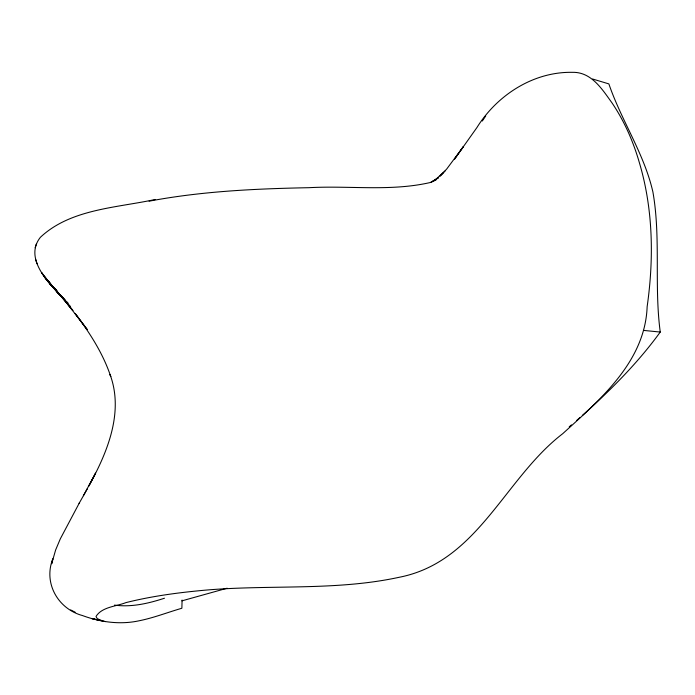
<?xml version="1.0" encoding="UTF-8"?>
<svg xmlns="http://www.w3.org/2000/svg" width="695" height="695" viewBox="0 0 695 695"><rect width="100%" height="100%" fill="white"/><g stroke="black" fill="none" stroke-linecap="round" stroke-linejoin="round"><path stroke-width="1.04" d="M182.073 600.046L181.882 608.247C167.608 612.365 153.708 617.864 139.104 620.783C120.218 624.892 100.523 622.207 82.531 615.57C58.041 608.959 43.194 583.148 52.82 558.823L51.673 563.749L55.643 549.945L60.317 538.842L79.465 502.72M102.86 621.043L97.257 618.637L95.997 616.482C101.861 606.883 116.152 606.466 125.873 602.635C149.651 596.649 173.993 593.191 198.37 590.811C265.082 583.991 333.096 591.584 399.017 577.319C477.969 561.942 504.474 478.368 562.681 433.723C600.254 399.547 645.125 361.608 647.141 306.686C653.934 258.922 653.248 209.542 639.47 163.021C633.345 141.719 624.397 121.112 611.895 102.747C602.096 89.169 591.375 71.794 572.341 72.332C533.482 71.602 497.09 95.059 476.926 127.55L454.521 159.138L463.513 146.445L446.729 168.998L440.057 176.104L443.445 172.69M155.211 199.482C116.699 207.857 70.595 208.9 40.38 237.308C24.699 257.072 46.018 280.589 59.588 294.385L46.435 279.477L41.465 272.431L53.324 287.574L51.595 285.628L44.966 277.487L57.763 292.534L68.014 303.263M35.167 247.724L36.331 244.032M79.091 503.397L87.414 488.655M83.4 495.717L95.597 473.121L88.83 486.014C107.195 452.819 124.162 412.378 110.019 374.457L110.757 376.551C103.051 353.468 89.742 332.801 75.173 313.497L87.275 329.595L66.581 302.829L72.914 310.552L59.492 294.28L69.283 305.913L54.002 288.069L67.597 303.472L49.319 282.787L64.687 300.04M482.287 121.017L485.692 116.039M592.583 79.004L608.863 83.895C621.469 120.8 644.256 153.751 652.918 192.046C661.014 238.272 654.038 285.593 660.25 332.062C637.862 362.946 610.705 390.043 582.358 415.436M445.035 171.048L434.627 180.387L438.684 177.555L431.013 182.16L436.008 179.866L431.908 181.743M576.807 420.31L579.934 417.591M569.231 426.808L571.472 424.897M227.135 588.222L181.899 600.862M164.472 598.221C148.426 603.468 131.459 607.439 114.493 605.11M431.682 182.186C391.589 191.811 349.776 185.417 308.971 187.693C255.491 188.727 201.759 191.221 149.086 201.185M643.579 330.403L660.25 332.062M105.484 621.617L91.749 618.515L97.317 619.818M70.681 609.932L75.147 612.226M51.595 285.628L58.649 293.455L44.298 276.506L56.912 291.622L65.017 300.11M66.485 301.656L67.962 303.202M56.912 291.622L57.763 292.534L50.031 283.725L50.787 284.672M55.357 289.824L65.33 300.683M69.013 305.114L70.456 306.73M69.031 305.096L70.456 306.712M48.65 281.857L56.113 290.719M35.601 259.296L37.035 263.726M57.259 291.544L48.068 281.501L57.259 291.544"/></g></svg>
